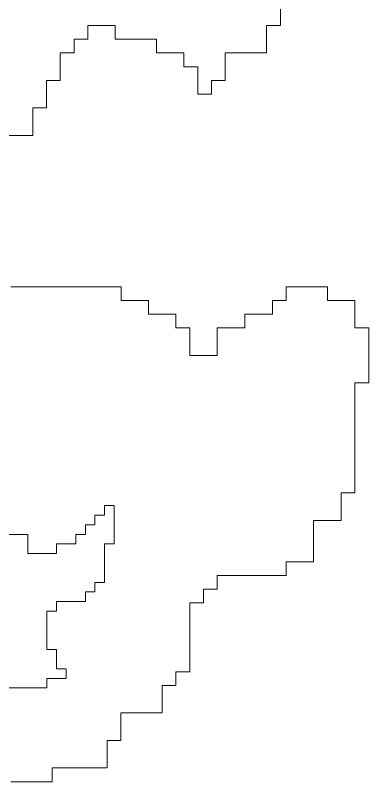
# Model space of a CAD drawing. Header units: millimetres. Extents: x -37049 to 129367, y 25385 to 90033.
# Drawn here: x 19498 to 20610, y 45486 to 47896 of the extents above; entities that cross this region are included whole.
import ezdxf

# ---------------------------------------------------------------- set-up
doc = ezdxf.new("R2010")
doc.units = ezdxf.units.MM
doc.header["$MEASUREMENT"] = 0
doc.layers.add('NCAY', color=3, linetype='Continuous', lineweight=13)

# ---------------------------------------------------------------- blocks, each defined once
blk = doc.blocks.new('A$C45F11753')
at = {"layer": 'NCAY'}
for points in [[(2251.5, 4541.5), (2641.5, 4541.5), (2641.5, 4628), (2684.5, 4628), (2684.5, 4714.5), (2728, 4714.5), (2728, 4801), (2771.5, 4801), (2771.5, 4844), (2814.5, 4844), (2814.5, 4887.5), (2901, 4887.5), (2901, 4844), (3031, 4844), (3031, 4801), (3117.5, 4801), (3117.5, 4757.5), (3161, 4757.5), (3161, 4671), (3204.5, 4671), (3204.5, 4714.5), (3247.5, 4714.5), (3247.5, 4801), (3377.5, 4801), (3377.5, 4887.5), (3421, 4887.5), (3421, 4974)], [(2572.9, 2508.5), (2702.9, 2508.5), (2702.9, 2552), (2875.9, 2552), (2875.9, 2638.5), (2919.4, 2638.5), (2919.4, 2725), (3049.4, 2725), (3049.4, 2811.5), (3092.4, 2811.5), (3092.4, 2854.5), (3135.9, 2854.5), (3135.9, 3071), (3179.4, 3071), (3179.4, 3114), (3222.4, 3114), (3222.4, 3157.5), (3438.9, 3157.5), (3438.9, 3200.5), (3525.4, 3200.5), (3525.4, 3330.5), (3612.4, 3330.5), (3612.4, 3417), (3655.4, 3417), (3655.5, 3763), (3699, 3763), (3699, 3936), (3655.5, 3936), (3655.5, 4022.5), (3569, 4022.5), (3569, 4065.5), (3439, 4065.5), (3439, 4022.5), (3396, 4022.5), (3396, 3979), (3309, 3979), (3309, 3936), (3222.5, 3936), (3222.5, 3849.5), (3136, 3849.5), (3136, 3936), (3092.5, 3936), (3092.5, 3979), (3006, 3979), (3006, 4022.5), (2919.5, 4022.5), (2919.5, 4065.5), (2573, 4065.5)], [(2474.9, 3286.5), (2625.9, 3286.5), (2625.9, 3226), (2716.9, 3226), (2716.9, 3256.5), (2777.4, 3256.5), (2777.4, 3286.5), (2807.4, 3286.5), (2807.4, 3316.5), (2837.4, 3316.5), (2837.4, 3347), (2867.9, 3347), (2867.9, 3377), (2897.9, 3377), (2897.9, 3256.5), (2867.9, 3256.5), (2867.9, 3135.5), (2837.4, 3135.5), (2837.4, 3105.5), (2807.4, 3105.5), (2807.4, 3075), (2716.9, 3075), (2716.9, 3045), (2686.4, 3045), (2686.4, 2924), (2716.9, 2924), (2716.9, 2864), (2746.9, 2864), (2746.9, 2833.5), (2686.4, 2833.5), (2686.4, 2803.5), (2535.4, 2803.5)]]:
    blk.add_lwpolyline(points, dxfattribs=at)

msp = doc.modelspace()

# ---------------------------------------------------------------- block references
at = {"layer": 'NCAY', "ltscale": 30}
msp.add_blockref('A$C45F11753', (16911.5, 42977.1), dxfattribs=at)

doc.saveas('drawing.dxf')
